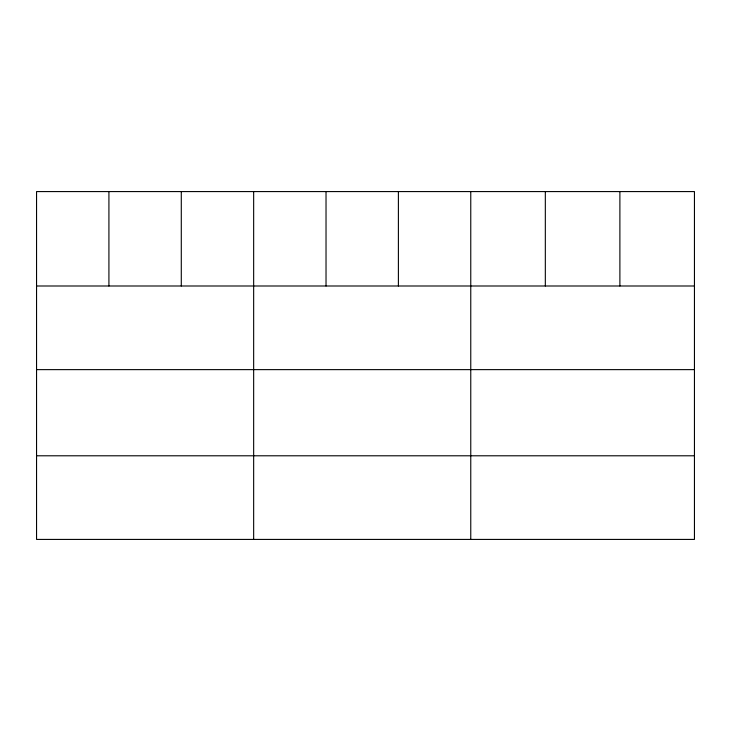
<?xml version="1.0" encoding="UTF-8"?>
<svg xmlns="http://www.w3.org/2000/svg" width="731" height="731" viewBox="0 0 731 731"><rect width="100%" height="100%" fill="white"/><g stroke="black" fill="none" stroke-linecap="round" stroke-linejoin="round"><path stroke-width="1.1" d="M694.45 369.63L694.45 191.577L36.55 191.577L36.55 539.423L694.45 539.423L694.45 369.63L36.55 369.63M36.55 285.995L694.45 285.995M36.55 455.788L694.45 455.788M619.888 191.577L619.888 285.995M545.326 191.577L545.326 285.995M470.764 191.577L470.764 539.423M398.395 191.577L398.395 285.995M326.026 191.577L326.026 285.995M253.657 191.577L253.657 539.423M181.288 191.577L181.288 285.995M108.919 191.577L108.919 285.995"/></g></svg>
